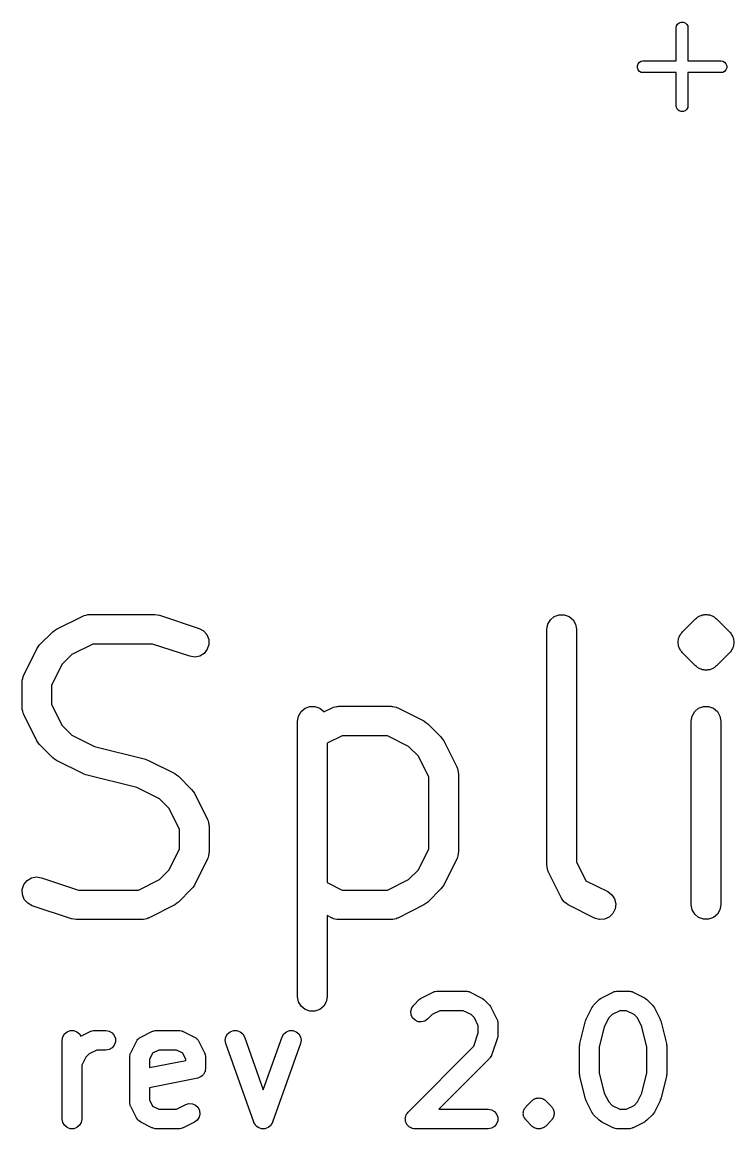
# Model space of a CAD drawing. Extents: x 42 to 175, y -135 to -43.
# Drawn here: x 41.85 to 49.08, y -133.74 to -122.5 of the extents above; entities that cross this region are included whole.
import ezdxf

# ---------------------------------------------------------------- set-up
doc = ezdxf.new("R2010")
doc.units = 0
doc.header["$MEASUREMENT"] = 0
doc.layers.add('BLACK', color=7, linetype='CONTINUOUS')

msp = doc.modelspace()

# ---------------------------------------------------------------- linework, layer by layer
at = {"layer": 'BLACK', "linetype": 'CONTINUOUS'}
for p, q in [((48.4962, -122.554), (48.499, -122.538)), ((48.4962, -122.892), (48.4962, -122.554)), ((48.499, -122.538), (48.5096, -122.52)), ((48.5096, -122.52), (48.5258, -122.506)), ((48.5258, -122.506), (48.5457, -122.499)), ((48.5457, -122.499), (48.5668, -122.499)), ((48.5668, -122.499), (48.5867, -122.506)), ((48.5867, -122.506), (48.6029, -122.52)), ((48.6029, -122.52), (48.6135, -122.538)), ((48.6135, -122.538), (48.6163, -122.554)), ((48.6163, -122.554), (48.6163, -122.892)), ((48.1233, -122.906), (48.1417, -122.895)), ((48.1417, -122.895), (48.1573, -122.892)), ((48.1573, -122.892), (48.4962, -122.892)), ((48.6163, -122.892), (48.9552, -122.892)), ((48.9552, -122.892), (48.9708, -122.895)), ((48.9708, -122.895), (48.9892, -122.906)), ((48.1025, -122.942), (48.1097, -122.922)), ((48.1025, -122.963), (48.1025, -122.942)), ((48.1097, -122.983), (48.1025, -122.963)), ((48.1097, -122.922), (48.1233, -122.906)), ((48.1233, -122.999), (48.1097, -122.983)), ((48.1417, -123.01), (48.1233, -122.999)), ((48.9892, -122.999), (48.9708, -123.01)), ((48.9892, -122.906), (49.0028, -122.922)), ((49.0028, -122.983), (48.9892, -122.999)), ((49.0028, -122.922), (49.01, -122.942)), ((49.01, -122.963), (49.0028, -122.983)), ((49.01, -122.942), (49.01, -122.963)), ((48.1573, -123.012), (48.1417, -123.01)), ((48.4963, -123.012), (48.1573, -123.012)), ((48.4963, -123.351), (48.4963, -123.012)), ((48.9552, -123.012), (48.6163, -123.012)), ((48.6163, -123.012), (48.6163, -123.351)), ((48.9708, -123.01), (48.9552, -123.012)), ((48.499, -123.367), (48.4963, -123.351)), ((48.5096, -123.385), (48.499, -123.367)), ((48.5258, -123.399), (48.5096, -123.385)), ((48.5457, -123.406), (48.5258, -123.399)), ((48.5668, -123.406), (48.5457, -123.406)), ((48.5867, -123.399), (48.5668, -123.406)), ((48.6029, -123.385), (48.5867, -123.399)), ((48.6135, -123.367), (48.6029, -123.385)), ((48.6163, -123.351), (48.6135, -123.367)), ((42.4993, -128.523), (42.5162, -128.518)), ((42.5162, -128.518), (42.5248, -128.518)), ((42.5248, -128.518), (42.5333, -128.517)), ((42.5333, -128.517), (43.2, -128.517)), ((43.2, -128.517), (43.2237, -128.521)), ((48.7805, -128.519), (48.7869, -128.517)), ((48.7869, -128.517), (48.8, -128.518)), ((48.8, -128.518), (48.8131, -128.517)), ((48.8131, -128.517), (48.8194, -128.519)), ((42.1996, -128.666), (42.4663, -128.533)), ((42.4663, -128.533), (42.4745, -128.53)), ((42.4745, -128.53), (42.482, -128.526)), ((42.482, -128.526), (42.4993, -128.523)), ((43.2237, -128.521), (43.2474, -128.524)), ((43.2474, -128.524), (43.6474, -128.658)), ((47.1833, -128.667), (47.1924, -128.615)), ((47.1924, -128.615), (47.2184, -128.57)), ((47.2184, -128.57), (47.2583, -128.537)), ((47.2583, -128.537), (47.3073, -128.519)), ((47.3073, -128.519), (47.3594, -128.519)), ((47.3594, -128.519), (47.4083, -128.537)), ((47.4083, -128.537), (47.4482, -128.57)), ((47.4482, -128.57), (47.4743, -128.615)), ((47.4743, -128.615), (47.4833, -128.667)), ((48.5606, -128.694), (48.6939, -128.561)), ((48.6939, -128.561), (48.7047, -128.553)), ((48.7047, -128.553), (48.714, -128.544)), ((48.714, -128.544), (48.7199, -128.541)), ((48.7199, -128.541), (48.725, -128.537)), ((48.725, -128.537), (48.7312, -128.535)), ((48.7312, -128.535), (48.7366, -128.531)), ((48.7366, -128.531), (48.7493, -128.527)), ((48.7493, -128.527), (48.7612, -128.522)), ((48.7612, -128.522), (48.7678, -128.521)), ((48.7678, -128.521), (48.774, -128.519)), ((48.774, -128.519), (48.7805, -128.519)), ((48.8194, -128.519), (48.826, -128.519)), ((48.826, -128.519), (48.8322, -128.521)), ((48.8322, -128.521), (48.8388, -128.522)), ((48.8388, -128.522), (48.8507, -128.527)), ((48.8507, -128.527), (48.8634, -128.531)), ((48.8634, -128.531), (48.8688, -128.535)), ((48.8688, -128.535), (48.875, -128.537)), ((48.875, -128.537), (48.8801, -128.541)), ((48.8801, -128.541), (48.886, -128.544)), ((48.886, -128.544), (48.8953, -128.553)), ((48.8953, -128.553), (48.9061, -128.561)), ((48.9061, -128.561), (49.0394, -128.694)), ((42.0273, -128.827), (42.1606, -128.694)), ((42.1606, -128.694), (42.1803, -128.68)), ((42.1803, -128.68), (42.1996, -128.666)), ((43.6474, -128.658), (43.6932, -128.683)), ((43.6932, -128.683), (43.7278, -128.721)), ((43.7278, -128.721), (43.747, -128.77)), ((47.1833, -131.067), (47.1833, -128.667)), ((47.4833, -128.667), (47.4833, -131.031)), ((48.5273, -128.749), (48.5307, -128.737)), ((48.5307, -128.737), (48.5382, -128.726)), ((48.5382, -128.726), (48.5438, -128.714)), ((48.5438, -128.714), (48.5531, -128.705)), ((48.5531, -128.705), (48.5606, -128.694)), ((49.0394, -128.694), (49.0469, -128.705)), ((49.0469, -128.705), (49.0562, -128.714)), ((49.0562, -128.714), (49.0618, -128.726)), ((49.0618, -128.726), (49.0693, -128.737)), ((49.0693, -128.737), (49.0727, -128.749)), ((41.9992, -128.866), (42.0135, -128.847)), ((42.0135, -128.847), (42.0273, -128.827)), ((42.5687, -128.817), (42.3555, -128.923)), ((43.1757, -128.817), (42.5687, -128.817)), ((43.5526, -128.942), (43.1757, -128.817)), ((43.7484, -128.822), (43.7319, -128.871)), ((43.747, -128.77), (43.7484, -128.822)), ((48.5172, -128.787), (48.5206, -128.774)), ((48.5184, -128.8), (48.5172, -128.787)), ((48.5172, -128.813), (48.5184, -128.8)), ((48.5206, -128.826), (48.5172, -128.813)), ((48.5206, -128.774), (48.5218, -128.761)), ((48.5218, -128.839), (48.5206, -128.826)), ((48.5218, -128.761), (48.5273, -128.749)), ((48.5273, -128.851), (48.5218, -128.839)), ((48.5307, -128.863), (48.5273, -128.851)), ((49.0727, -128.851), (49.0693, -128.863)), ((49.0727, -128.749), (49.0782, -128.761)), ((49.0782, -128.839), (49.0727, -128.851)), ((49.0782, -128.761), (49.0794, -128.774)), ((49.0794, -128.826), (49.0782, -128.839)), ((49.0794, -128.774), (49.0828, -128.787)), ((49.0828, -128.813), (49.0794, -128.826)), ((49.0828, -128.787), (49.0816, -128.8)), ((49.0816, -128.8), (49.0828, -128.813)), ((41.8658, -129.133), (41.9992, -128.866)), ((42.3555, -128.923), (42.2566, -129.022)), ((43.6041, -128.95), (43.5526, -128.942)), ((43.6551, -128.939), (43.6041, -128.95)), ((43.6995, -128.912), (43.6551, -128.939)), ((43.7319, -128.871), (43.6995, -128.912)), ((48.5382, -128.874), (48.5307, -128.863)), ((48.5438, -128.886), (48.5382, -128.874)), ((48.5531, -128.895), (48.5438, -128.886)), ((48.5606, -128.906), (48.5531, -128.895)), ((48.6939, -129.039), (48.5606, -128.906)), ((49.0394, -128.906), (48.9061, -129.039)), ((49.0469, -128.895), (49.0394, -128.906)), ((49.0562, -128.886), (49.0469, -128.895)), ((49.0618, -128.874), (49.0562, -128.886)), ((49.0693, -128.863), (49.0618, -128.874)), ((42.2566, -129.022), (42.15, -129.235)), ((48.7047, -129.047), (48.6939, -129.039)), ((48.714, -129.056), (48.7047, -129.047)), ((48.7199, -129.059), (48.714, -129.056)), ((48.725, -129.063), (48.7199, -129.059)), ((48.7312, -129.065), (48.725, -129.063)), ((48.7366, -129.069), (48.7312, -129.065)), ((48.7493, -129.073), (48.7366, -129.069)), ((48.7612, -129.078), (48.7493, -129.073)), ((48.7678, -129.079), (48.7612, -129.078)), ((48.774, -129.081), (48.7678, -129.079)), ((48.7806, -129.081), (48.774, -129.081)), ((48.7869, -129.083), (48.7806, -129.081)), ((48.8194, -129.081), (48.8131, -129.083)), ((48.826, -129.081), (48.8194, -129.081)), ((48.8322, -129.079), (48.826, -129.081)), ((48.8388, -129.078), (48.8322, -129.079)), ((48.8507, -129.073), (48.8388, -129.078)), ((48.8634, -129.069), (48.8507, -129.073)), ((48.8688, -129.065), (48.8634, -129.069)), ((48.875, -129.063), (48.8688, -129.065)), ((48.8801, -129.059), (48.875, -129.063)), ((48.886, -129.056), (48.8801, -129.059)), ((48.8953, -129.047), (48.886, -129.056)), ((48.9061, -129.039), (48.8953, -129.047)), ((41.85, -129.2), (41.8515, -129.191)), ((41.851, -129.183), (41.856, -129.166)), ((41.8515, -129.191), (41.851, -129.183)), ((41.856, -129.166), (41.859, -129.149)), ((41.859, -129.149), (41.8634, -129.141)), ((41.8634, -129.141), (41.8658, -129.133)), ((48.8, -129.082), (48.7869, -129.083)), ((48.8131, -129.083), (48.8, -129.082)), ((41.85, -129.467), (41.85, -129.2)), ((42.15, -129.235), (42.15, -129.431)), ((41.8515, -129.475), (41.85, -129.467)), ((41.851, -129.484), (41.8515, -129.475)), ((41.856, -129.501), (41.851, -129.484)), ((41.859, -129.518), (41.856, -129.501)), ((41.8634, -129.525), (41.859, -129.518)), ((41.8658, -129.534), (41.8634, -129.525)), ((42.15, -129.431), (42.2566, -129.644)), ((44.659, -129.549), (44.6851, -129.504)), ((44.6851, -129.504), (44.725, -129.47)), ((44.725, -129.47), (44.774, -129.452)), ((44.774, -129.452), (44.826, -129.452)), ((44.826, -129.452), (44.875, -129.47)), ((44.875, -129.47), (44.9149, -129.504)), ((44.9149, -129.504), (44.917, -129.507)), ((44.917, -129.507), (44.9996, -129.466)), ((44.9996, -129.466), (45.0079, -129.463)), ((45.0079, -129.463), (45.0154, -129.459)), ((45.0154, -129.459), (45.0327, -129.456)), ((45.0327, -129.456), (45.0495, -129.451)), ((45.0495, -129.451), (45.0582, -129.452)), ((45.0582, -129.452), (45.0667, -129.45)), ((45.0667, -129.45), (45.6, -129.45)), ((45.6, -129.45), (45.6085, -129.452)), ((45.6085, -129.452), (45.6171, -129.451)), ((45.6171, -129.451), (45.634, -129.456)), ((45.634, -129.456), (45.6513, -129.459)), ((45.6513, -129.459), (45.6588, -129.463)), ((45.6588, -129.463), (45.6671, -129.466)), ((45.6671, -129.466), (45.9337, -129.599)), ((48.659, -129.549), (48.6851, -129.504)), ((48.6851, -129.504), (48.725, -129.47)), ((48.725, -129.47), (48.774, -129.452)), ((48.774, -129.452), (48.826, -129.452)), ((48.826, -129.452), (48.875, -129.47)), ((48.875, -129.47), (48.9149, -129.504)), ((48.9149, -129.504), (48.941, -129.549)), ((41.9992, -129.8), (41.8658, -129.534)), ((44.65, -129.6), (44.659, -129.549)), ((44.65, -132.4), (44.65, -129.6)), ((45.9337, -129.599), (45.9531, -129.613)), ((45.9531, -129.613), (45.9727, -129.627)), ((45.9727, -129.627), (46.1061, -129.761)), ((48.65, -129.6), (48.659, -129.549)), ((48.65, -131.467), (48.65, -129.6)), ((48.941, -129.549), (48.95, -129.6)), ((48.95, -129.6), (48.95, -131.467)), ((42.2566, -129.644), (42.3555, -129.743)), ((42.3555, -129.743), (42.5857, -129.858)), ((45.1021, -129.75), (44.95, -129.826)), ((45.5646, -129.75), (45.1021, -129.75)), ((45.7778, -129.857), (45.5646, -129.75)), ((42.0135, -129.82), (41.9992, -129.8)), ((42.0273, -129.839), (42.0135, -129.82)), ((42.1606, -129.973), (42.0273, -129.839)), ((42.5857, -129.858), (43.103, -129.988)), ((44.95, -129.826), (44.95, -131.241)), ((45.8767, -129.956), (45.7778, -129.857)), ((46.1061, -129.761), (46.1198, -129.78)), ((46.1198, -129.78), (46.1342, -129.8)), ((46.1342, -129.8), (46.2675, -130.066)), ((42.1803, -129.987), (42.1606, -129.973)), ((45.9833, -130.169), (45.8767, -129.956)), ((42.1996, -130.001), (42.1803, -129.987)), ((42.4663, -130.134), (42.1996, -130.001)), ((43.103, -129.988), (43.118, -129.994)), ((43.118, -129.994), (43.1337, -129.999)), ((43.1337, -129.999), (43.4004, -130.133)), ((46.2675, -130.066), (46.27, -130.075)), ((46.27, -130.075), (46.2743, -130.082)), ((46.2743, -130.082), (46.2773, -130.099)), ((42.482, -130.139), (42.4663, -130.134)), ((42.497, -130.146), (42.482, -130.139)), ((43.0143, -130.275), (42.497, -130.146)), ((43.4004, -130.133), (43.4197, -130.147)), ((43.4197, -130.147), (43.4394, -130.161)), ((43.4394, -130.161), (43.5727, -130.294)), ((45.9833, -130.898), (45.9833, -130.169)), ((46.2773, -130.099), (46.2824, -130.116)), ((46.2824, -130.116), (46.2818, -130.125)), ((46.2818, -130.125), (46.2833, -130.133)), ((46.2833, -130.133), (46.2833, -130.933)), ((43.2445, -130.39), (43.0143, -130.275)), ((43.5727, -130.294), (43.5865, -130.314)), ((43.5865, -130.314), (43.6008, -130.333)), ((43.3434, -130.489), (43.2445, -130.39)), ((43.6008, -130.333), (43.7342, -130.6)), ((43.45, -130.702), (43.3434, -130.489)), ((43.7342, -130.6), (43.7366, -130.608)), ((43.7366, -130.608), (43.741, -130.615)), ((43.741, -130.615), (43.744, -130.633)), ((43.744, -130.633), (43.749, -130.65)), ((43.749, -130.65), (43.7485, -130.658)), ((43.45, -130.898), (43.45, -130.702)), ((43.7485, -130.658), (43.75, -130.667)), ((43.75, -130.667), (43.75, -130.933)), ((43.3434, -131.111), (43.45, -130.898)), ((43.7366, -130.992), (43.7342, -131)), ((43.741, -130.985), (43.7366, -130.992)), ((43.744, -130.967), (43.741, -130.985)), ((43.749, -130.95), (43.744, -130.967)), ((43.75, -130.933), (43.7485, -130.942)), ((43.7485, -130.942), (43.749, -130.95)), ((45.8767, -131.111), (45.9833, -130.898)), ((46.27, -130.992), (46.2675, -131)), ((46.2743, -130.985), (46.27, -130.992)), ((46.2773, -130.967), (46.2743, -130.985)), ((46.2824, -130.95), (46.2773, -130.967)), ((46.2833, -130.933), (46.2818, -130.942)), ((46.2818, -130.942), (46.2824, -130.95)), ((43.7342, -131), (43.6008, -131.267)), ((46.2675, -131), (46.1342, -131.267)), ((47.1848, -131.075), (47.1833, -131.067)), ((47.1843, -131.084), (47.1848, -131.075)), ((47.1893, -131.101), (47.1843, -131.084)), ((47.1924, -131.118), (47.1893, -131.101)), ((47.4833, -131.031), (47.5785, -131.222)), ((41.9005, -131.221), (41.9449, -131.194)), ((41.9449, -131.194), (41.9959, -131.183)), ((41.9959, -131.183), (42.0474, -131.191)), ((42.0474, -131.191), (42.4243, -131.317)), ((43.0313, -131.317), (43.2445, -131.21)), ((43.2445, -131.21), (43.3434, -131.111)), ((45.5646, -131.317), (45.7778, -131.21)), ((45.7778, -131.21), (45.8767, -131.111)), ((47.1967, -131.125), (47.1924, -131.118)), ((47.1992, -131.134), (47.1967, -131.125)), ((47.3325, -131.4), (47.1992, -131.134)), ((41.8516, -131.311), (41.8681, -131.262)), ((41.853, -131.363), (41.8516, -131.311)), ((41.8681, -131.262), (41.9005, -131.221)), ((42.4243, -131.317), (43.0313, -131.317)), ((43.5727, -131.306), (43.4394, -131.439)), ((43.5865, -131.286), (43.5727, -131.306)), ((43.6008, -131.267), (43.5865, -131.286)), ((44.95, -131.241), (45.1021, -131.317)), ((45.1021, -131.317), (45.5646, -131.317)), ((46.1061, -131.306), (45.9727, -131.439)), ((46.1198, -131.286), (46.1061, -131.306)), ((46.1342, -131.267), (46.1198, -131.286)), ((47.5785, -131.222), (47.8004, -131.333)), ((41.8722, -131.412), (41.853, -131.363)), ((41.9068, -131.451), (41.8722, -131.412)), ((43.4394, -131.439), (43.4197, -131.453)), ((45.9727, -131.439), (45.9531, -131.453)), ((47.3456, -131.418), (47.3325, -131.4)), ((47.3577, -131.436), (47.3456, -131.418)), ((47.3611, -131.439), (47.3577, -131.436)), ((47.3635, -131.442), (47.3611, -131.439)), ((47.3819, -131.454), (47.3635, -131.442)), ((47.8004, -131.333), (47.8423, -131.364)), ((47.8423, -131.364), (47.871, -131.407)), ((47.871, -131.407), (47.8831, -131.458)), ((41.9526, -131.476), (41.9068, -131.451)), ((42.3526, -131.609), (41.9526, -131.476)), ((43.4004, -131.467), (43.1337, -131.601)), ((43.4197, -131.453), (43.4004, -131.467)), ((45.9337, -131.467), (45.6671, -131.601)), ((45.9531, -131.453), (45.9337, -131.467)), ((47.3996, -131.467), (47.3819, -131.454)), ((47.6663, -131.601), (47.3996, -131.467)), ((47.8771, -131.509), (47.8538, -131.556)), ((47.8831, -131.458), (47.8771, -131.509)), ((48.659, -131.518), (48.65, -131.467)), ((48.6851, -131.563), (48.659, -131.518)), ((48.941, -131.518), (48.9149, -131.563)), ((48.95, -131.467), (48.941, -131.518)), ((42.3763, -131.612), (42.3526, -131.609)), ((42.4, -131.617), (42.3763, -131.612)), ((43.0667, -131.617), (42.4, -131.617)), ((43.0752, -131.615), (43.0667, -131.617)), ((43.0838, -131.616), (43.0752, -131.615)), ((43.1007, -131.611), (43.0838, -131.616)), ((43.118, -131.608), (43.1007, -131.611)), ((43.1255, -131.603), (43.118, -131.608)), ((43.1337, -131.601), (43.1255, -131.603)), ((44.9996, -131.601), (44.95, -131.576)), ((44.95, -131.576), (44.95, -132.4)), ((45.0079, -131.603), (44.9996, -131.601)), ((45.0154, -131.608), (45.0079, -131.603)), ((45.0327, -131.611), (45.0154, -131.608)), ((45.0495, -131.616), (45.0327, -131.611)), ((45.0582, -131.615), (45.0495, -131.616)), ((45.0667, -131.617), (45.0582, -131.615)), ((45.6, -131.617), (45.0667, -131.617)), ((45.6085, -131.615), (45.6, -131.617)), ((45.6171, -131.616), (45.6085, -131.615)), ((45.634, -131.611), (45.6171, -131.616)), ((45.6513, -131.608), (45.634, -131.611)), ((45.6588, -131.603), (45.6513, -131.608)), ((45.6671, -131.601), (45.6588, -131.603)), ((47.7162, -131.616), (47.6663, -131.601)), ((47.7682, -131.613), (47.7162, -131.616)), ((47.816, -131.592), (47.7682, -131.613)), ((47.8538, -131.556), (47.816, -131.592)), ((48.725, -131.597), (48.6851, -131.563)), ((48.774, -131.614), (48.725, -131.597)), ((48.826, -131.614), (48.774, -131.614)), ((48.875, -131.597), (48.826, -131.614)), ((48.9149, -131.563), (48.875, -131.597)), ((44.659, -132.451), (44.65, -132.4)), ((44.6851, -132.496), (44.659, -132.451)), ((44.941, -132.451), (44.9149, -132.496)), ((44.95, -132.4), (44.941, -132.451)), ((45.8293, -132.486), (45.8864, -132.429)), ((45.8864, -132.429), (45.8996, -132.42)), ((45.8996, -132.42), (45.9124, -132.411)), ((45.9124, -132.411), (46.0267, -132.353)), ((46.0267, -132.353), (46.0322, -132.352)), ((46.0322, -132.352), (46.0372, -132.349)), ((46.0372, -132.349), (46.0488, -132.347)), ((46.0488, -132.347), (46.06, -132.344)), ((46.06, -132.344), (46.0657, -132.344)), ((46.0657, -132.344), (46.0714, -132.343)), ((46.0714, -132.343), (46.3571, -132.343)), ((46.3571, -132.343), (46.3628, -132.344)), ((46.3628, -132.344), (46.3686, -132.344)), ((46.3686, -132.344), (46.3798, -132.347)), ((46.3798, -132.347), (46.3913, -132.349)), ((46.3913, -132.349), (46.3963, -132.352)), ((46.3963, -132.352), (46.4019, -132.353)), ((46.4019, -132.353), (46.5161, -132.411)), ((46.5161, -132.411), (46.529, -132.42)), ((46.529, -132.42), (46.5421, -132.429)), ((46.5421, -132.429), (46.5993, -132.486)), ((47.6579, -132.486), (47.715, -132.429)), ((47.715, -132.429), (47.7281, -132.42)), ((47.7281, -132.42), (47.741, -132.411)), ((47.741, -132.411), (47.8553, -132.353)), ((47.8553, -132.353), (47.8608, -132.352)), ((47.8608, -132.352), (47.8658, -132.349)), ((47.8658, -132.349), (47.8773, -132.347)), ((47.8773, -132.347), (47.8886, -132.344)), ((47.8886, -132.344), (47.8943, -132.344)), ((47.8943, -132.344), (47.9, -132.343)), ((47.9, -132.343), (48.0143, -132.343)), ((48.0143, -132.343), (48.02, -132.344)), ((48.02, -132.344), (48.0257, -132.344)), ((48.0257, -132.344), (48.0369, -132.347)), ((48.0369, -132.347), (48.0485, -132.349)), ((48.0485, -132.349), (48.0535, -132.352)), ((48.0535, -132.352), (48.059, -132.353)), ((48.059, -132.353), (48.1733, -132.411)), ((48.1733, -132.411), (48.1862, -132.42)), ((48.1862, -132.42), (48.1993, -132.429)), ((48.1993, -132.429), (48.2564, -132.486)), ((44.725, -132.53), (44.6851, -132.496)), ((44.774, -132.548), (44.725, -132.53)), ((44.826, -132.548), (44.774, -132.548)), ((44.875, -132.53), (44.826, -132.548)), ((44.9149, -132.496), (44.875, -132.53)), ((45.8004, -132.548), (45.8094, -132.515)), ((45.8034, -132.583), (45.8004, -132.548)), ((45.8094, -132.515), (45.8293, -132.486)), ((46.095, -132.543), (46.0164, -132.582)), ((46.3335, -132.543), (46.095, -132.543)), ((46.4122, -132.582), (46.3335, -132.543)), ((46.5993, -132.486), (46.6085, -132.5)), ((46.6085, -132.5), (46.618, -132.512)), ((46.618, -132.512), (46.6752, -132.627)), ((47.582, -132.627), (47.6391, -132.512)), ((47.6391, -132.512), (47.6487, -132.5)), ((47.6487, -132.5), (47.6579, -132.486)), ((47.9236, -132.543), (47.8449, -132.582)), ((47.9907, -132.543), (47.9236, -132.543)), ((48.0693, -132.582), (47.9907, -132.543)), ((48.2564, -132.486), (48.2656, -132.5)), ((48.2656, -132.5), (48.2752, -132.512)), ((48.2752, -132.512), (48.3323, -132.627)), ((45.8181, -132.614), (45.8034, -132.583)), ((45.8426, -132.639), (45.8181, -132.614)), ((45.8741, -132.654), (45.8426, -132.639)), ((45.9087, -132.657), (45.8741, -132.654)), ((45.9423, -132.648), (45.9087, -132.657)), ((45.9707, -132.628), (45.9423, -132.648)), ((46.0164, -132.582), (45.9707, -132.628)), ((46.4464, -132.616), (46.4122, -132.582)), ((46.4857, -132.695), (46.4464, -132.616)), ((46.6752, -132.627), (46.6768, -132.632)), ((46.6768, -132.632), (46.6797, -132.637)), ((46.6797, -132.637), (46.6817, -132.649)), ((46.6817, -132.649), (46.6851, -132.66)), ((46.6851, -132.66), (46.6847, -132.666)), ((46.6847, -132.666), (46.6857, -132.671)), ((46.6857, -132.671), (46.6857, -132.786)), ((47.5173, -132.876), (47.5744, -132.647)), ((47.5744, -132.647), (47.5789, -132.637)), ((47.5789, -132.637), (47.582, -132.627)), ((47.8108, -132.616), (47.7658, -132.706)), ((47.8449, -132.582), (47.8108, -132.616)), ((48.1035, -132.616), (48.0693, -132.582)), ((48.1485, -132.706), (48.1035, -132.616)), ((48.3323, -132.627), (48.3354, -132.637)), ((48.3354, -132.637), (48.3399, -132.647)), ((48.3399, -132.647), (48.397, -132.876)), ((42.2632, -132.809), (42.2805, -132.779)), ((42.2805, -132.779), (42.3071, -132.756)), ((42.3071, -132.756), (42.3398, -132.744)), ((42.3398, -132.744), (42.3745, -132.744)), ((42.3745, -132.744), (42.4071, -132.756)), ((42.4071, -132.756), (42.4337, -132.779)), ((42.4337, -132.779), (42.4465, -132.801)), ((42.4465, -132.801), (42.541, -132.753)), ((42.541, -132.753), (42.5465, -132.752)), ((42.5465, -132.752), (42.5515, -132.749)), ((42.5515, -132.749), (42.563, -132.747)), ((42.563, -132.747), (42.5743, -132.744)), ((42.5743, -132.744), (42.58, -132.744)), ((42.58, -132.744), (42.5857, -132.743)), ((42.5857, -132.743), (42.7, -132.743)), ((42.7, -132.743), (42.7342, -132.749)), ((42.7342, -132.749), (42.7643, -132.766)), ((42.7643, -132.766), (42.7866, -132.793)), ((43.0553, -132.811), (43.1696, -132.753)), ((43.1696, -132.753), (43.1751, -132.752)), ((43.1751, -132.752), (43.1801, -132.749)), ((43.1801, -132.749), (43.1916, -132.747)), ((43.1916, -132.747), (43.2029, -132.744)), ((43.2029, -132.744), (43.2086, -132.744)), ((43.2086, -132.744), (43.2143, -132.743)), ((43.2143, -132.743), (43.4429, -132.743)), ((43.4429, -132.743), (43.4485, -132.744)), ((43.4485, -132.744), (43.4543, -132.744)), ((43.4543, -132.744), (43.4655, -132.747)), ((43.4655, -132.747), (43.4771, -132.749)), ((43.4771, -132.749), (43.4821, -132.752)), ((43.4821, -132.752), (43.4876, -132.753)), ((43.4876, -132.753), (43.6019, -132.811)), ((43.9205, -132.808), (43.9381, -132.778)), ((43.9381, -132.778), (43.9648, -132.756)), ((43.9648, -132.756), (43.9975, -132.744)), ((43.9975, -132.744), (44.0322, -132.744)), ((44.0322, -132.744), (44.0648, -132.757)), ((44.0648, -132.757), (44.0913, -132.779)), ((44.0913, -132.779), (44.1085, -132.809)), ((44.4915, -132.809), (44.5087, -132.779)), ((44.5087, -132.779), (44.5352, -132.757)), ((44.5352, -132.757), (44.5678, -132.744)), ((44.5678, -132.744), (44.6025, -132.744)), ((44.6025, -132.744), (44.6352, -132.756)), ((44.6352, -132.756), (44.6619, -132.778)), ((44.6619, -132.778), (44.6795, -132.808)), ((46.4412, -132.903), (46.4857, -132.769)), ((46.4857, -132.769), (46.4857, -132.695)), ((46.6857, -132.786), (46.6829, -132.802)), ((47.7658, -132.706), (47.7143, -132.912)), ((48.2, -132.912), (48.1485, -132.706)), ((42.2571, -132.843), (42.2632, -132.809)), ((42.2571, -133.643), (42.2571, -132.843)), ((42.7866, -132.893), (42.7643, -132.919)), ((42.7866, -132.793), (42.7985, -132.825)), ((42.7985, -132.86), (42.7866, -132.893)), ((42.7985, -132.825), (42.7985, -132.86)), ((42.9534, -132.97), (43.0106, -132.855)), ((43.0106, -132.855), (43.0193, -132.843)), ((43.0193, -132.843), (43.0274, -132.831)), ((43.0274, -132.831), (43.0296, -132.83)), ((43.0296, -132.83), (43.0312, -132.827)), ((43.0312, -132.827), (43.0435, -132.819)), ((43.0435, -132.819), (43.0553, -132.811)), ((43.6019, -132.811), (43.6136, -132.819)), ((43.6136, -132.819), (43.6259, -132.827)), ((43.6259, -132.827), (43.6275, -132.83)), ((43.6275, -132.83), (43.6298, -132.831)), ((43.6298, -132.831), (43.6378, -132.843)), ((43.6378, -132.843), (43.6466, -132.855)), ((43.6466, -132.855), (43.7037, -132.97)), ((43.9143, -132.842), (43.9205, -132.808)), ((43.9201, -132.876), (43.9143, -132.842)), ((44.2058, -133.676), (43.9201, -132.876)), ((44.1085, -132.809), (44.3, -133.346)), ((44.3, -133.346), (44.4915, -132.809)), ((44.6799, -132.876), (44.3942, -133.676)), ((44.6795, -132.808), (44.6857, -132.842)), ((44.6857, -132.842), (44.6799, -132.876)), ((45.7721, -133.572), (46.4412, -132.903)), ((46.6806, -132.817), (46.6234, -132.989)), ((46.6829, -132.802), (46.6806, -132.817)), ((47.5143, -132.9), (47.5164, -132.888)), ((47.5143, -133.186), (47.5143, -132.9)), ((47.5164, -132.888), (47.5173, -132.876)), ((48.397, -132.876), (48.3979, -132.888)), ((48.3979, -132.888), (48.4, -132.9)), ((48.4, -132.9), (48.4, -133.186)), ((42.4965, -133.016), (42.4571, -133.095)), ((42.5307, -132.982), (42.4965, -133.016)), ((42.6093, -132.943), (42.5307, -132.982)), ((42.7, -132.943), (42.6093, -132.943)), ((42.7342, -132.937), (42.7, -132.943)), ((42.7643, -132.919), (42.7342, -132.937)), ((42.9429, -133.014), (42.9439, -133.009)), ((42.9429, -133.471), (42.9429, -133.014)), ((42.9435, -133.003), (42.9469, -132.992)), ((42.9439, -133.009), (42.9435, -133.003)), ((42.9469, -132.992), (42.9489, -132.98)), ((42.9489, -132.98), (42.9518, -132.975)), ((42.9518, -132.975), (42.9534, -132.97)), ((43.1745, -132.975), (43.1429, -133.038)), ((43.2379, -132.943), (43.1745, -132.975)), ((43.4192, -132.943), (43.2379, -132.943)), ((43.4826, -132.975), (43.4192, -132.943)), ((43.5143, -133.038), (43.4826, -132.975)), ((43.7037, -132.97), (43.7054, -132.975)), ((43.7054, -132.975), (43.7083, -132.98)), ((43.7083, -132.98), (43.7103, -132.992)), ((43.7103, -132.992), (43.7136, -133.003)), ((43.7136, -133.003), (43.7133, -133.009)), ((43.7133, -133.009), (43.7143, -133.014)), ((43.7143, -133.014), (43.7143, -133.129)), ((46.6125, -133.009), (46.6069, -133.019)), ((46.6192, -132.999), (46.6125, -133.009)), ((46.6207, -132.994), (46.6192, -132.999)), ((46.6234, -132.989), (46.6207, -132.994)), ((47.7143, -132.912), (47.7143, -133.173)), ((48.2, -133.173), (48.2, -132.912)), ((42.4571, -133.095), (42.4571, -133.643)), ((43.1429, -133.038), (43.1429, -133.121)), ((43.1429, -133.121), (43.5143, -133.047)), ((43.5143, -133.047), (43.5143, -133.038)), ((46.5993, -133.028), (46.0843, -133.543)), ((46.6026, -133.023), (46.5993, -133.028)), ((46.6069, -133.019), (46.6026, -133.023)), ((43.6339, -133.227), (43.1429, -133.325)), ((43.649, -133.221), (43.6339, -133.227)), ((43.6643, -133.215), (43.649, -133.221)), ((43.6652, -133.214), (43.6643, -133.215)), ((43.6663, -133.214), (43.6652, -133.214)), ((43.6784, -133.203), (43.6663, -133.214)), ((43.6909, -133.193), (43.6784, -133.203)), ((43.6915, -133.192), (43.6909, -133.193)), ((43.6923, -133.191), (43.6915, -133.192)), ((43.7001, -133.177), (43.6923, -133.191)), ((43.7083, -133.163), (43.7001, -133.177)), ((43.7085, -133.162), (43.7083, -133.163)), ((43.709, -133.161), (43.7085, -133.162)), ((43.7115, -133.145), (43.709, -133.161)), ((43.7143, -133.129), (43.7115, -133.145)), ((47.5164, -133.198), (47.5143, -133.186)), ((47.5173, -133.21), (47.5164, -133.198)), ((47.5744, -133.439), (47.5173, -133.21)), ((47.7143, -133.173), (47.7658, -133.379)), ((48.1485, -133.379), (48.2, -133.173)), ((48.397, -133.21), (48.3399, -133.439)), ((48.3979, -133.198), (48.397, -133.21)), ((48.4, -133.186), (48.3979, -133.198)), ((43.1429, -133.325), (43.1429, -133.448)), ((43.1429, -133.448), (43.1745, -133.511)), ((46.9721, -133.515), (47.0293, -133.458)), ((47.0293, -133.458), (47.0365, -133.453)), ((47.0365, -133.453), (47.0426, -133.447)), ((47.0426, -133.447), (47.0466, -133.445)), ((47.0466, -133.445), (47.05, -133.442)), ((47.05, -133.442), (47.0541, -133.44)), ((47.0541, -133.44), (47.0577, -133.438)), ((47.0577, -133.438), (47.0662, -133.436)), ((47.0662, -133.436), (47.0741, -133.432)), ((47.0741, -133.432), (47.0785, -133.432)), ((47.0785, -133.432), (47.0826, -133.43)), ((47.0826, -133.43), (47.087, -133.43)), ((47.087, -133.43), (47.0913, -133.429)), ((47.0913, -133.429), (47.1, -133.43)), ((47.1, -133.43), (47.1087, -133.429)), ((47.1087, -133.429), (47.113, -133.43)), ((47.113, -133.43), (47.1174, -133.43)), ((47.1174, -133.43), (47.1215, -133.432)), ((47.1215, -133.432), (47.1259, -133.432)), ((47.1259, -133.432), (47.1338, -133.436)), ((47.1338, -133.436), (47.1423, -133.438)), ((47.1423, -133.438), (47.1459, -133.44)), ((47.1459, -133.44), (47.15, -133.442)), ((47.15, -133.442), (47.1534, -133.445)), ((47.1534, -133.445), (47.1574, -133.447)), ((47.1574, -133.447), (47.1635, -133.453)), ((47.1635, -133.453), (47.1707, -133.458)), ((47.1707, -133.458), (47.2279, -133.515)), ((47.5789, -133.449), (47.5744, -133.439)), ((47.582, -133.459), (47.5789, -133.449)), ((47.6391, -133.573), (47.582, -133.459)), ((47.7658, -133.379), (47.8108, -133.469)), ((48.1035, -133.469), (48.1485, -133.379)), ((48.3323, -133.459), (48.2752, -133.573)), ((48.3354, -133.449), (48.3323, -133.459)), ((48.3399, -133.439), (48.3354, -133.449)), ((42.9439, -133.477), (42.9429, -133.471)), ((42.9435, -133.483), (42.9439, -133.477)), ((42.9469, -133.494), (42.9435, -133.483)), ((42.9489, -133.506), (42.9469, -133.494)), ((42.9518, -133.511), (42.9489, -133.506)), ((42.9534, -133.516), (42.9518, -133.511)), ((43.0106, -133.63), (42.9534, -133.516)), ((43.1745, -133.511), (43.2379, -133.543)), ((43.2379, -133.543), (43.4192, -133.543)), ((43.4192, -133.543), (43.5124, -133.496)), ((43.5124, -133.496), (43.5457, -133.486)), ((43.5457, -133.486), (43.5804, -133.488)), ((43.5804, -133.488), (43.6122, -133.502)), ((43.6122, -133.502), (43.6375, -133.526)), ((43.6375, -133.526), (43.653, -133.557)), ((43.653, -133.557), (43.657, -133.592)), ((45.7647, -133.583), (45.7721, -133.572)), ((46.0843, -133.543), (46.5857, -133.543)), ((46.5857, -133.543), (46.6199, -133.549)), ((46.6199, -133.549), (46.65, -133.566)), ((46.65, -133.566), (46.6723, -133.593)), ((46.9432, -133.577), (46.9455, -133.569)), ((46.944, -133.586), (46.9432, -133.577)), ((46.9455, -133.569), (46.9463, -133.56)), ((46.9463, -133.56), (46.95, -133.552)), ((46.95, -133.552), (46.9522, -133.543)), ((46.9522, -133.543), (46.9572, -133.536)), ((46.9572, -133.536), (46.9609, -133.528)), ((46.9609, -133.528), (46.9671, -133.522)), ((46.9671, -133.522), (46.9721, -133.515)), ((47.2279, -133.515), (47.2329, -133.522)), ((47.2329, -133.522), (47.2391, -133.528)), ((47.2391, -133.528), (47.2428, -133.536)), ((47.2428, -133.536), (47.2478, -133.543)), ((47.2478, -133.543), (47.25, -133.552)), ((47.25, -133.552), (47.2537, -133.56)), ((47.2537, -133.56), (47.2545, -133.569)), ((47.2545, -133.569), (47.2568, -133.577)), ((47.2568, -133.577), (47.256, -133.586)), ((47.6487, -133.586), (47.6391, -133.573)), ((47.8108, -133.469), (47.8449, -133.504)), ((47.8449, -133.504), (47.9236, -133.543)), ((47.9236, -133.543), (47.9907, -133.543)), ((47.9907, -133.543), (48.0693, -133.504)), ((48.0693, -133.504), (48.1035, -133.469)), ((48.2752, -133.573), (48.2656, -133.586)), ((42.2632, -133.677), (42.2571, -133.643)), ((42.2805, -133.707), (42.2632, -133.677)), ((42.4511, -133.677), (42.4337, -133.707)), ((42.4571, -133.643), (42.4511, -133.677)), ((43.0193, -133.642), (43.0106, -133.63)), ((43.0274, -133.654), (43.0193, -133.642)), ((43.0296, -133.656), (43.0274, -133.654)), ((43.0312, -133.658), (43.0296, -133.656)), ((43.0435, -133.666), (43.0312, -133.658)), ((43.0553, -133.675), (43.0435, -133.666)), ((43.1696, -133.732), (43.0553, -133.675)), ((43.6019, -133.675), (43.4876, -133.732)), ((43.6298, -133.654), (43.6019, -133.675)), ((43.6489, -133.625), (43.6298, -133.654)), ((43.657, -133.592), (43.6489, -133.625)), ((44.2061, -133.677), (44.2058, -133.676)), ((44.2062, -133.678), (44.2061, -133.677)), ((44.2147, -133.692), (44.2062, -133.678)), ((44.3938, -133.678), (44.3853, -133.692)), ((44.3939, -133.677), (44.3938, -133.678)), ((44.3942, -133.676), (44.3939, -133.677)), ((45.7432, -133.634), (45.7444, -133.63)), ((45.7444, -133.647), (45.7432, -133.634)), ((45.7444, -133.625), (45.7488, -133.613)), ((45.7444, -133.63), (45.7444, -133.625)), ((45.7444, -133.66), (45.7444, -133.647)), ((45.7459, -133.664), (45.7444, -133.66)), ((45.7463, -133.669), (45.7459, -133.664)), ((45.7518, -133.681), (45.7463, -133.669)), ((45.7488, -133.613), (45.7522, -133.601)), ((45.7563, -133.693), (45.7518, -133.681)), ((45.7522, -133.601), (45.7547, -133.597)), ((45.7547, -133.597), (45.7563, -133.593)), ((45.7563, -133.593), (45.7647, -133.583)), ((46.6723, -133.593), (46.6842, -133.625)), ((46.6842, -133.66), (46.6723, -133.693)), ((46.6842, -133.625), (46.6842, -133.66)), ((46.9432, -133.594), (46.944, -133.586)), ((46.9455, -133.603), (46.9432, -133.594)), ((46.9463, -133.612), (46.9455, -133.603)), ((46.95, -133.62), (46.9463, -133.612)), ((46.9522, -133.628), (46.95, -133.62)), ((46.9572, -133.635), (46.9522, -133.628)), ((46.9609, -133.643), (46.9572, -133.635)), ((46.9671, -133.649), (46.9609, -133.643)), ((46.9721, -133.656), (46.9671, -133.649)), ((47.0293, -133.714), (46.9721, -133.656)), ((47.2279, -133.656), (47.1707, -133.714)), ((47.2329, -133.649), (47.2279, -133.656)), ((47.2391, -133.643), (47.2329, -133.649)), ((47.2428, -133.635), (47.2391, -133.643)), ((47.2478, -133.628), (47.2428, -133.635)), ((47.25, -133.62), (47.2478, -133.628)), ((47.2537, -133.612), (47.25, -133.62)), ((47.2545, -133.603), (47.2537, -133.612)), ((47.2568, -133.594), (47.2545, -133.603)), ((47.256, -133.586), (47.2568, -133.594)), ((47.6579, -133.599), (47.6487, -133.586)), ((47.715, -133.656), (47.6579, -133.599)), ((47.7281, -133.666), (47.715, -133.656)), ((47.741, -133.675), (47.7281, -133.666)), ((47.8553, -133.732), (47.741, -133.675)), ((48.1733, -133.675), (48.059, -133.732)), ((48.1862, -133.666), (48.1733, -133.675)), ((48.1993, -133.656), (48.1862, -133.666)), ((48.2564, -133.599), (48.1993, -133.656)), ((48.2656, -133.586), (48.2564, -133.599)), ((42.3071, -133.729), (42.2805, -133.707)), ((42.3398, -133.741), (42.3071, -133.729)), ((42.3745, -133.741), (42.3398, -133.741)), ((42.4071, -133.729), (42.3745, -133.741)), ((42.4337, -133.707), (42.4071, -133.729)), ((43.1751, -133.734), (43.1696, -133.732)), ((43.1801, -133.737), (43.1751, -133.734)), ((43.1916, -133.739), (43.1801, -133.737)), ((43.2029, -133.742), (43.1916, -133.739)), ((43.2086, -133.742), (43.2029, -133.742)), ((43.2143, -133.743), (43.2086, -133.742)), ((43.4429, -133.743), (43.2143, -133.743)), ((43.4485, -133.742), (43.4429, -133.743)), ((43.4543, -133.742), (43.4485, -133.742)), ((43.4655, -133.739), (43.4543, -133.742)), ((43.4771, -133.737), (43.4655, -133.739)), ((43.4821, -133.734), (43.4771, -133.737)), ((43.4876, -133.732), (43.4821, -133.734)), ((44.223, -133.707), (44.2147, -133.692)), ((44.2235, -133.707), (44.223, -133.707)), ((44.2238, -133.708), (44.2235, -133.707)), ((44.2367, -133.718), (44.2238, -133.708)), ((44.2495, -133.729), (44.2367, -133.718)), ((44.2501, -133.729), (44.2495, -133.729)), ((44.2505, -133.73), (44.2501, -133.729)), ((44.2663, -133.735), (44.2505, -133.73)), ((44.282, -133.741), (44.2663, -133.735)), ((44.2827, -133.741), (44.282, -133.741)), ((44.2832, -133.741), (44.2827, -133.741)), ((44.3, -133.741), (44.2832, -133.741)), ((44.3168, -133.741), (44.3, -133.741)), ((44.3173, -133.741), (44.3168, -133.741)), ((44.318, -133.741), (44.3173, -133.741)), ((44.3337, -133.735), (44.318, -133.741)), ((44.3495, -133.73), (44.3337, -133.735)), ((44.3499, -133.729), (44.3495, -133.73)), ((44.3505, -133.729), (44.3499, -133.729)), ((44.3633, -133.718), (44.3505, -133.729)), ((44.3762, -133.708), (44.3633, -133.718)), ((44.3765, -133.707), (44.3762, -133.708)), ((44.377, -133.707), (44.3765, -133.707)), ((44.3853, -133.692), (44.377, -133.707)), ((45.7591, -133.696), (45.7563, -133.693)), ((45.7609, -133.7), (45.7591, -133.696)), ((45.7702, -133.709), (45.7609, -133.7)), ((45.7786, -133.719), (45.7702, -133.709)), ((45.7824, -133.722), (45.7786, -133.719)), ((45.7855, -133.725), (45.7824, -133.722)), ((45.7973, -133.73), (45.7855, -133.725)), ((45.8087, -133.737), (45.7973, -133.73)), ((45.813, -133.738), (45.8087, -133.737)), ((45.817, -133.739), (45.813, -133.738)), ((45.83, -133.741), (45.817, -133.739)), ((45.8429, -133.743), (45.83, -133.741)), ((46.5857, -133.743), (45.8429, -133.743)), ((46.6199, -133.737), (46.5857, -133.743)), ((46.65, -133.719), (46.6199, -133.737)), ((46.6723, -133.693), (46.65, -133.719)), ((47.0365, -133.719), (47.0293, -133.714)), ((47.0426, -133.725), (47.0365, -133.719)), ((47.0466, -133.727), (47.0426, -133.725)), ((47.05, -133.729), (47.0466, -133.727)), ((47.0541, -133.731), (47.05, -133.729)), ((47.0577, -133.733), (47.0541, -133.731)), ((47.0662, -133.736), (47.0577, -133.733)), ((47.0741, -133.739), (47.0662, -133.736)), ((47.0785, -133.74), (47.0741, -133.739)), ((47.0826, -133.741), (47.0785, -133.74)), ((47.087, -133.741), (47.0826, -133.741)), ((47.0913, -133.742), (47.087, -133.741)), ((47.1, -133.742), (47.0913, -133.742)), ((47.1087, -133.742), (47.1, -133.742)), ((47.113, -133.741), (47.1087, -133.742)), ((47.1174, -133.741), (47.113, -133.741)), ((47.1215, -133.74), (47.1174, -133.741)), ((47.1259, -133.739), (47.1215, -133.74)), ((47.1338, -133.736), (47.1259, -133.739)), ((47.1423, -133.733), (47.1338, -133.736)), ((47.1459, -133.731), (47.1423, -133.733)), ((47.15, -133.729), (47.1459, -133.731)), ((47.1534, -133.727), (47.15, -133.729)), ((47.1574, -133.725), (47.1534, -133.727)), ((47.1635, -133.719), (47.1574, -133.725)), ((47.1707, -133.714), (47.1635, -133.719)), ((47.8608, -133.734), (47.8553, -133.732)), ((47.8658, -133.737), (47.8608, -133.734)), ((47.8773, -133.739), (47.8658, -133.737)), ((47.8886, -133.742), (47.8773, -133.739)), ((47.8943, -133.742), (47.8886, -133.742)), ((47.9, -133.743), (47.8943, -133.742)), ((48.0143, -133.743), (47.9, -133.743)), ((48.02, -133.742), (48.0143, -133.743)), ((48.0257, -133.742), (48.02, -133.742)), ((48.0369, -133.739), (48.0257, -133.742)), ((48.0485, -133.737), (48.0369, -133.739)), ((48.0535, -133.734), (48.0485, -133.737)), ((48.059, -133.732), (48.0535, -133.734))]:
    msp.add_line(p, q, dxfattribs=at)

doc.saveas('drawing.dxf')
